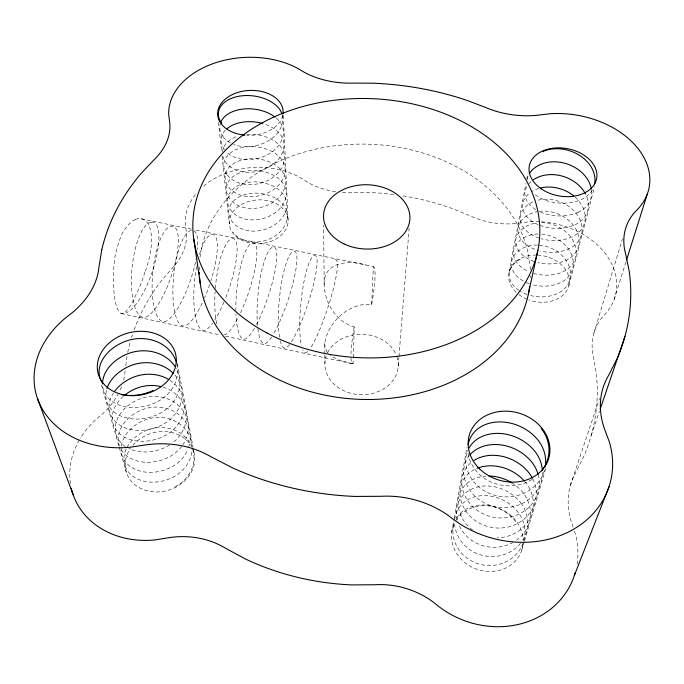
<?xml version="1.0" encoding="UTF-8"?>
<svg xmlns="http://www.w3.org/2000/svg" width="684" height="684" viewBox="0 0 684 684"><rect width="100%" height="100%" fill="white"/><g stroke="black" fill="none" stroke-linecap="round" stroke-linejoin="round"><path stroke-width="0.51" stroke-dasharray="3.42 2.56" d="M350.986 358.031A49.744 6.455 -78.1 0 0 352.987 363.879L353.397 358.527M353.423 357.476L354.184 326.918C336.041 321.976 324.643 302.559 324.173 284.476L323.626 225.284M324.814 354.09L324.72 343.428C327.79 321.993 349.584 302.123 371.677 304.457L373.344 266.555L194.572 229.807M324.173 284.476C323.241 261.502 349.875 259.809 366.137 265.059M398.225 366.034L398.892 357.544M398.977 356.484L409.152 228.105M125.77 365.803L127.301 354.38M354.184 326.918L353.756 329.423A49.744 6.455 -78.1 0 0 350.943 356.458M371.677 304.457L372.087 302.14A49.744 6.455 -78.1 0 0 373.584 266.64L373.344 266.555M451.739 531.947L453.988 519.455M454.15 518.472L466.907 447.575M508.964 272.369L525.979 183.406M526.783 179.225L527.988 172.941M568.814 285.664L594.533 186.749M521.798 550.021L524.201 541.839M524.5 540.813L545.832 468.164M593.943 332.886L622.466 238.87M614.121 299.498L625.937 261.963M570.422 485.23L599.509 398.507M591.19 435.503L599.449 411.264M144.922 272.147L144.016 274.925A48.479 17.767 -75.2 0 1 136.826 293.008L134.68 297.489A48.47 14.86 -80.4 0 1 127.686 309.382L125.916 311.468M135.56 219.453L132.662 220.915A48.479 17.758 -75.2 0 0 123.214 231.816L121.923 234.022A48.461 14.851 -80.4 0 0 115.1 256.115L114.561 259.219A48.205 11.833 -85.5 0 0 125.916 311.588M141.22 218.846L193.521 229.593M121.333 313.503L219.248 334.809M225.498 336.169L352.585 363.82M353.269 363.794L339.999 360.4L331.68 356.535M330.346 355.56L330.911 355.988M327.593 352.739L328.089 353.38M327.174 352.174L325.285 348.113L324.72 343.428M573.124 527.193L571.431 522.131A83.61 68.622 28.1 0 1 575.919 472.251L584.025 455.963A236.596 196.402 2 0 0 596.303 373.455L593.473 356.962A74.881 56.909 20 0 1 602.228 317.402L604.451 314.999A73.829 55.857 12 0 0 607.349 256.38A73.829 55.857 12 0 0 540.591 221.77M574.474 531.237L575.492 534.272A87.98 78.489 21.8 0 1 576.672 566.48M101.429 384.938L118.939 446.207M119.161 447.028L126.429 472.473M177.344 363.195L193.076 447.43M193.273 448.473L194.239 453.672M218.495 122.504L221.539 151.078M222.103 156.371L229.311 224.087M283.304 115.485L288.092 220.162A29.455 21.897 -3.6 0 1 244.898 241.529A29.455 21.897 -3.6 0 1 243.034 203.652A29.455 21.897 -3.6 0 1 288.092 220.162M324.832 355.158L324.909 363.683M539.539 221.719A73.829 55.857 12 0 0 528.082 221.898L517.395 223.317A64.476 45.956 8 0 1 470.276 215.905L454.005 209.193A236.596 196.402 2 0 0 401.063 195.581M342.428 192.324A62.996 44.537 1 0 0 351.191 192.435L369.035 192.478A236.596 196.402 2 0 1 393.864 194.564M335.664 191.648A62.996 44.537 1 0 1 306.928 181.876L304.209 180.097A70.854 52.54 -3.7 0 0 201.84 187.672M127.703 352.38A236.596 196.402 2 0 1 130.396 341.47M131.55 337.563A236.596 196.402 2 0 1 132.482 334.647M134.141 329.842A236.596 196.402 2 0 1 161.227 280.987L172.223 268.179A69.195 50.667 -10.4 0 0 186.313 231.739L185.236 223.437A70.854 52.54 -3.7 0 1 196.778 192.862M125.069 370.993A77.335 59.867 -18.2 0 1 123.59 380.21M121.555 386.657A77.335 59.867 -18.2 0 1 119.161 392.129M118.708 393.026A77.335 59.867 -18.2 0 1 102.369 414.008L99.06 416.778A85.209 71.794 -17.8 0 0 80.165 438.564M70.409 483.537A85.209 71.794 -17.8 0 1 79.652 439.436M537.564 255.115A30.66 23.239 11.8 0 1 569.037 284.664A30.66 23.239 11.8 0 1 528.912 299.925M527.107 299.224A30.66 23.239 11.8 0 1 518.942 294.573M516.215 292.23A30.66 23.239 11.8 0 1 510.632 267.752A30.66 23.239 11.8 0 1 535.692 255.072M193.794 451.876A35.226 29.686 -17.2 0 1 154.55 491.924A35.226 29.686 -17.2 0 1 130.362 448.499M132.858 445.233A35.226 29.686 -17.2 0 1 190.733 445.139M523.029 544.011A36.337 32.37 20.8 0 1 477.962 569.601A36.337 32.37 20.8 0 1 454.851 522.371M455.86 520.618A36.337 32.37 20.8 0 1 495.549 507.254A36.337 32.37 20.8 0 1 523.149 539.898M396.857 356.655A36.679 30.207 2 0 1 361.793 394.719A36.679 30.207 2 0 1 326.174 356.21M327.645 352.653A36.679 30.207 2 0 1 362.503 334.305A36.679 30.207 2 0 1 396.164 354.851M199.241 270.171A165.613 127.652 2 0 1 199.266 267.145M200.01 257.133A165.613 127.652 2 0 1 369.984 144.238A165.613 127.652 2 0 1 530.288 269.778M530.374 275.797A165.613 127.652 2 0 1 530.314 277.807M282.74 115.485A32.764 22.444 -2.8 0 1 246.813 135.278M135.577 219.333A48.213 20.434 -69.7 0 1 144.957 272.164M191.392 230.397A48.042 14.338 -84.5 0 0 173.163 282.338A48.042 14.338 -84.5 0 0 185.586 325.635A48.119 12.406 -71.4 0 0 203.43 300.413M151.275 222.146A47.812 15.946 -84.6 0 0 131.627 273.514A47.812 15.946 -84.6 0 0 145.88 317.008A47.897 14.031 -71.2 0 0 173.83 267.914A47.897 14.031 -71.2 0 0 171.291 226.259A47.923 15.151 -84.6 0 0 152.344 277.918A47.923 15.151 -84.6 0 0 165.682 321.309A48.008 13.218 -71.3 0 0 196.128 258.86M257.877 328.585A48.521 11.038 -84.4 0 0 266.161 343.146A48.59 9.054 -71.6 0 0 272.258 336.041M257.543 325.439A48.521 11.038 -84.4 0 1 260.707 275.678A48.521 11.038 -84.4 0 1 272.813 247.138A48.47 9.909 -71.6 0 1 274.284 274.626A48.47 9.909 -71.6 0 1 255.457 326.465M151.284 222.146A47.786 14.826 -71.1 0 1 154.712 263.887A47.786 14.826 -71.1 0 1 126.164 312.716M224.044 334.792A48.282 12.705 -84.5 0 0 225.677 334.348A48.35 10.747 -71.5 0 0 238.673 316.649M216.768 323.797A48.282 12.705 -84.5 0 1 215.109 291.495M215.34 288.349A48.282 12.705 -84.5 0 1 231.902 238.725A48.239 11.577 -71.4 0 1 225.027 299.447M254.388 328.346A48.47 9.909 -71.6 0 1 245.864 338.734A48.402 11.876 -84.4 0 1 235.98 313.922M334.955 259.911A48.821 7.327 -71.7 0 1 331.672 295.129A48.821 7.327 -71.7 0 1 309.912 348.831M307.689 351.49A48.821 7.327 -71.7 0 1 307.048 352.029A48.761 9.328 -84.4 0 1 302.619 349.592M291.393 341.88A48.709 8.199 -71.7 0 0 312.545 288.203A48.709 8.199 -71.7 0 0 314.144 255.628A48.761 9.328 -84.4 0 0 302.157 292.538A48.761 9.328 -84.4 0 0 301.379 345.54M289.614 344.437A48.709 8.199 -71.7 0 1 286.553 347.575A48.641 10.192 -84.4 0 1 280.32 340.974M196.624 266.418A48.162 13.526 -84.5 0 0 205.585 329.979A48.239 11.577 -71.4 0 0 212.638 323.139M199.463 254.448A48.162 13.526 -84.5 0 1 211.595 234.544A48.119 12.406 -71.4 0 1 210.86 280.876M235.886 311.109A48.402 11.876 -84.4 0 1 252.311 242.914A48.35 10.747 -71.5 0 1 255.585 265.537A48.35 10.747 -71.5 0 1 240.161 313.605M279.576 337.383A48.641 10.192 -84.4 0 1 281.158 285.023A48.641 10.192 -84.4 0 1 293.427 251.37A48.59 9.054 -71.6 0 1 293.419 281.372A48.59 9.054 -71.6 0 1 273.258 334.408M209.663 284.553A48.119 12.406 -71.4 0 1 204.542 297.899M193.897 230.79A48.008 13.218 -71.3 0 1 197.496 249.181M223.95 302.037A48.239 11.577 -71.4 0 1 214.887 319.821M532.058 479.467A40.612 36.406 5.5 0 1 474.893 469.301A40.527 31.797 24.4 0 1 467.984 452.817M532.699 478.74A38.201 35.064 6.9 0 1 516.942 523.841A38.201 35.064 6.9 0 1 466.505 512.008A38.227 30.874 26.2 0 1 477.492 468.147M538.103 474.448A38.774 35.397 6.5 0 1 516.488 515.155A38.774 35.397 6.5 0 1 468.506 501.808A38.774 31.105 25.7 0 1 472.379 461.538M544.43 470.438A39.98 36.064 5.8 0 1 512.632 496.473A39.98 36.064 5.8 0 1 472.695 480.467A39.92 31.567 24.8 0 1 467.839 450.294M542.446 472.524A39.373 35.73 6.2 0 1 514.693 506.228A39.373 35.73 6.2 0 1 470.575 491.3A39.339 31.336 25.2 0 1 470.011 454.766M524.859 481.587A38.227 30.874 26.2 0 1 526.287 483.331A37.646 34.739 7.3 0 1 529.519 518.951A37.646 34.739 7.3 0 1 497.217 537.829M472.653 530.066A37.646 34.739 7.3 0 1 464.564 521.909A37.697 30.643 26.6 0 1 485.76 476.107M523.782 541.001A36.072 33.79 8.9 0 0 518.31 512.598A36.679 30.173 27.6 0 0 480.33 495.797A36.679 30.173 27.6 0 0 454.723 519.43M523.132 543.045A36.072 33.79 8.9 0 1 493.788 565.3A36.072 33.79 8.9 0 1 459.058 549.97A36.192 29.942 28.1 0 1 454.253 523.14M520.892 503.116A36.577 34.106 8.3 0 1 522.225 540.95M520.481 543.31A36.577 34.106 8.3 0 1 460.845 540.882A36.679 30.173 27.6 0 1 454.604 523.337M459.349 525.834A37.184 30.404 27.1 0 0 462.675 531.536A37.107 34.422 7.8 0 0 512.786 542.6M457.211 519.866A37.184 30.404 27.1 0 1 477.09 487.102A37.184 30.404 27.1 0 1 520.9 503.116M511.76 482.784A37.697 30.643 26.6 0 1 523.551 493.361A37.107 34.422 7.8 0 1 516.659 540.138M456.63 518.07A36.192 29.942 28.1 0 1 515.796 521.824M176.925 364.196A39.022 33.884 -10.7 0 1 155.67 402.543M155.67 402.551A38.757 27.753 -16.4 0 1 102.514 383.921M123.325 396.31A37.141 27.343 -17.3 0 0 118.4 432.621A37.141 27.343 -17.3 0 0 163.262 436.529A37.364 32.986 -12.2 0 0 168.768 379.526M174.728 374.909A37.894 33.285 -11.7 0 1 160.8 425.525A37.663 27.488 -17 0 1 118.845 424.559A37.663 27.488 -17 0 1 113.51 392.949M106.482 390.273A38.201 27.625 -16.7 0 0 119.974 415.675A38.201 27.625 -16.7 0 0 158.278 414.213A38.449 33.584 -11.2 0 0 176.139 368.36M163.091 387.187A36.842 32.695 -12.8 0 1 173.403 442.309M169.692 444.968A36.842 32.695 -12.8 0 1 165.648 447.208A36.628 27.198 -17.6 0 1 128.806 448.516M125.411 446.584A36.628 27.198 -17.6 0 1 137.168 400.072A36.329 32.404 -13.4 0 1 179.208 406.176A36.329 32.404 -13.4 0 1 182.979 444.6M126.172 449.055A35.192 26.753 -18.5 0 0 134.757 477.475A35.192 26.753 -18.5 0 0 172.428 477.543A35.363 31.84 -14.6 0 0 192.093 449.277M126.993 447.379A35.192 26.753 -18.5 0 1 144.811 431.125A34.901 31.558 -15.3 0 1 192.093 447.447M121.179 447.772A35.654 26.898 -18.2 0 0 170.23 467.711A35.842 32.122 -14 0 0 187.963 449.2M121.359 446.028A35.654 26.898 -18.2 0 1 142.332 421.053A35.363 31.84 -14.6 0 1 192.127 447.268M188.681 447.242A35.842 32.122 -14 0 0 178.079 414A35.842 32.122 -14 0 0 139.784 410.708A36.141 27.052 -17.9 0 0 119.461 446.054M181.73 446.378A36.329 32.404 -13.4 0 1 167.973 457.605A36.141 27.052 -17.9 0 1 120.906 449.174M192.734 449.311A34.901 31.558 -15.3 0 1 174.565 487.111M282.244 114.929A32.011 23.359 -13.7 0 1 268.675 140.588A32.011 23.359 -13.7 0 1 233.68 144.41M230.491 142.947A32.011 23.359 -13.7 0 1 223.138 136.74M223.138 136.749A31.968 20.503 6.6 0 1 220.197 123.924M276.285 118.127A31.968 20.503 6.6 0 1 279.568 121.513A31.626 23.273 -13.8 0 1 268.573 154.131A31.626 23.273 -13.8 0 1 226.498 152.028M227.062 174.694A30.814 20.443 6.6 0 1 240.212 148.129A30.814 20.443 6.6 0 1 281.432 159.107A30.524 22.999 -14.3 0 1 269.222 192.195A30.524 22.999 -14.3 0 1 228.311 186.741A30.447 20.417 6.6 0 1 241.281 160.184A30.447 20.417 6.6 0 1 282.022 171.06A30.173 22.905 -14.5 0 1 269.966 203.994A30.173 22.905 -14.5 0 1 229.525 198.505A30.096 20.383 6.5 0 1 242.324 171.966A30.096 20.383 6.5 0 1 282.595 182.748A29.822 22.811 -14.7 0 1 270.702 215.52A29.822 22.811 -14.7 0 1 230.722 210.005A29.745 20.349 6.5 0 1 243.342 183.483A29.745 20.349 6.5 0 1 283.159 194.162A29.489 22.709 -14.9 0 1 271.411 226.78A29.489 22.709 -14.9 0 1 231.885 221.24A29.403 20.306 6.5 0 1 244.342 194.743A29.403 20.306 6.5 0 1 283.715 205.32A29.164 22.615 -15.1 0 1 272.112 237.776A29.164 22.615 -15.1 0 1 233.022 232.218M222.822 155.995A31.19 20.469 6.6 0 0 225.788 162.356A31.25 23.188 -14 0 0 267.675 167.734A31.25 23.188 -14 0 0 280.209 134.355A31.575 20.486 6.6 0 0 264.648 124.155M222.497 152.105A31.19 20.469 6.6 0 1 237.75 136.202M246.659 134.44A31.19 20.469 6.6 0 1 280.825 146.872A30.883 23.094 -14.2 0 1 268.453 180.114A30.883 23.094 -14.2 0 1 227.062 174.685M224.48 149.71A31.575 20.486 6.6 0 1 225.617 129.96M535.341 194.769A33.601 21.093 3.5 0 0 581.665 199.369A33.627 25.881 19 0 0 592.814 188.998M527.373 179.712A33.601 21.093 3.5 0 1 528.279 175.848M538 200.173A32.003 25.334 20 0 1 577.894 215.759A32.003 25.334 20 0 1 569.327 248.625A31.934 21.016 3.8 0 1 540.411 251.045M575.184 197.112A32.396 25.47 19.7 0 1 572.294 236.775A32.336 21.042 3.7 0 1 541.07 238.716M538.753 188.493A32.396 25.47 19.7 0 0 535.41 189.75A32.746 21.067 3.6 0 0 532.357 191.323M539.907 225.344A32.746 21.067 3.6 0 0 575.338 224.626A32.798 25.607 19.5 0 0 585.247 193.478M538.094 224.608A32.746 21.067 3.6 0 1 529.655 193.144M578.459 212.16A33.165 21.084 3.5 0 1 540.728 212.177M535.675 209.569A33.165 21.084 3.5 0 1 527.048 186.151M528.741 183.834A33.165 21.084 3.5 0 1 530.878 181.688M539.163 238.126A32.336 21.042 3.7 0 1 532.956 201.9M591.557 190.742A33.208 25.744 19.2 0 1 578.459 212.151M534.785 249.292A31.934 21.016 3.8 0 1 530.562 213.776A31.618 25.197 20.2 0 1 537.316 211.664M539.129 211.373A31.618 25.197 20.2 0 1 575.851 229.012A31.618 25.197 20.2 0 1 566.438 260.194A31.541 20.982 3.9 0 1 537.872 262.588M539.24 245.154A30.524 24.769 21.1 0 1 568.823 265.631A30.524 24.769 21.1 0 1 558.161 293.248A30.421 20.862 4.1 0 1 530.604 295.573M537.402 245.052A30.524 24.769 21.1 0 0 523.705 247.745A30.789 20.905 4 0 0 524.226 281.551M541.651 234.099A30.883 24.915 20.8 0 1 571.602 254.722A30.883 24.915 20.8 0 1 560.854 282.492A30.789 20.905 4 0 1 532.973 284.835M537.94 233.996A30.883 24.915 20.8 0 0 525.936 236.69A31.156 20.947 3.9 0 0 528.185 271.36M533.511 273.344A31.156 20.947 3.9 0 0 563.607 271.488A31.242 25.052 20.5 0 0 573.756 241.999A31.242 25.052 20.5 0 0 540.36 222.676M534.11 261.493A31.541 20.982 3.9 0 1 528.219 225.361A31.242 25.052 20.5 0 1 536.692 222.958M529.305 283.749A30.789 20.905 4 0 1 525.859 282.355M526.988 294.479A30.421 20.862 4.1 0 1 520.438 291.418M518.985 290.486A30.421 20.862 4.1 0 1 521.524 258.543"/><path stroke-width="1.03" d="M528.381 293.906L537.863 250.31M626.57 259.929L647.321 193.991M600.133 409.246L624.911 336.537M574.321 575.56L609.025 486.717M37.432 398.387L73.128 494.669M193.811 239.203L200.224 283.338M71.29 488.231A85.209 71.794 -17.8 0 0 155.259 539.907L169.068 537.65A88.706 79.908 -31.1 0 1 226.036 548.525L245.163 558.854A236.596 196.402 2 0 0 352.003 584.914L374.994 584.743A88.322 86.492 28.2 0 1 433.092 601.954L436.862 604.981A87.98 78.489 21.8 0 0 575.244 572.568M529.561 286.87A165.613 127.652 2 0 1 361.597 399.405A165.613 127.652 2 0 1 199.548 277.251M199.352 274.216A165.613 127.652 2 0 1 199.275 272.189M244.735 135.133A32.764 22.444 -2.8 0 1 217.999 110.432A32.764 22.444 -2.8 0 1 254.268 90.468A32.764 22.444 -2.8 0 1 282.996 114.074M468.181 444.609A40.527 31.797 24.4 0 1 497.08 421.994A40.527 31.797 24.4 0 1 538.043 440.171A39.98 36.064 5.8 0 1 545.37 465.975M541.206 428.552A40.612 36.406 5.5 0 1 541.719 470.849M470.011 454.766A39.339 31.336 25.2 0 1 531.99 462.384A38.774 35.397 6.5 0 1 538.103 474.448M532.357 478.073A38.201 35.064 6.9 0 0 529.091 473.02A38.774 31.105 25.7 0 0 474.046 460.4M542.361 470.276A39.373 35.73 6.2 0 0 534.965 451.449A39.92 31.567 24.8 0 0 468.694 448.524M477.492 468.147A38.227 30.874 26.2 0 1 524.354 481.014M488.684 476.013A37.697 30.643 26.6 0 1 511.76 482.784M152.985 390.538A39.33 27.89 -16.1 0 1 124.043 395.044M123.274 394.924A39.33 27.89 -16.1 0 1 121.761 394.659M102.805 383.536A39.33 27.89 -16.1 0 1 100.993 380.432M100.309 378.791A39.33 27.89 -16.1 0 1 122.949 342.299A39.022 33.884 -10.7 0 1 176.369 362.152M114.664 391.291A37.663 27.488 -17 0 1 131.721 377.927A37.364 32.986 -12.2 0 1 168.768 379.526M102.591 382.134A38.757 27.753 -16.4 0 1 125.959 354.517A38.449 33.584 -11.2 0 1 175.044 366.556M173.283 373.344A37.894 33.285 -11.7 0 0 128.883 366.393A38.201 27.625 -16.7 0 0 106.986 388.486M160.962 386.605A36.842 32.695 -12.8 0 0 134.483 389.162A37.141 27.343 -17.3 0 0 124.992 394.924M221.761 123.471A32.37 20.511 6.6 0 1 235.681 96.957A32.37 20.511 6.6 0 1 278.918 108.363A32.011 23.359 -13.7 0 1 281.808 113.535M220.59 122.684A31.968 20.503 6.6 0 1 243.47 109.004A31.968 20.503 6.6 0 1 275.002 117.084M226.686 128.951A31.575 20.486 6.6 0 1 262.836 123.582M242.974 134.919A31.19 20.469 6.6 0 1 244.795 134.637M529.51 173.385A33.601 21.093 3.5 0 1 540.505 164.502A33.208 25.744 19.2 0 1 591.352 189.075M543.147 151.403A33.627 25.881 19 0 1 579.75 155.524A33.627 25.881 19 0 1 594.473 184.406M585.247 193.478A32.798 25.607 19.5 0 0 537.923 177.284A33.165 21.084 3.5 0 0 533.426 179.747M540.514 188.006A32.396 25.47 19.7 0 1 573.705 195.855M101.754 249.848L98.932 267.273A87.227 62.954 -15.3 0 1 72.436 312.562L68.639 315.486A96.624 76.702 -14.2 0 0 39.826 404.295A96.624 76.702 -14.2 0 0 130.157 447.25L145.957 444.839A101.437 87.894 -22.9 0 1 210.886 456.707L232.654 467.924A266.64 206.816 2 0 0 354.816 496.43L381.142 496.293A101.617 95.64 11.2 0 1 447.815 515.146L452.167 518.455A100.24 84.876 17 0 0 567.746 532.349A100.24 84.876 17 0 0 609.41 442.078L604.519 428.996A95.067 73.65 23.9 0 1 608.495 375.576L617.293 358.254A266.64 206.816 2 0 0 629.186 271.095L625.612 253.798A84.175 59.422 17.5 0 1 634.47 212.553L636.889 210.056A82.448 57.678 10.6 0 0 634.991 144.974A82.448 57.678 10.6 0 0 549.816 113.766L537.966 115.186A71.418 46.7 7.2 0 1 485.537 107.448L467.394 100.531A266.64 206.816 2 0 0 373.011 83.2L353.226 83.106A69.623 45.101 1.2 0 1 304.149 72.205L301.14 70.384A78.788 53.848 -2.9 0 0 215.366 62.834A78.788 53.848 -2.9 0 0 168.674 114.296L169.76 122.821A77.164 52.112 -8.8 0 1 153.541 160.312L141.066 173.514A266.64 206.816 2 0 0 101.754 249.848M266.863 332.928A173.539 129.652 2 0 0 539.172 242.136A173.539 129.652 2 0 0 292.966 109.551A173.539 129.652 2 0 0 266.863 332.928M541.138 188.784A34.234 24 10.4 0 0 596.405 179.533A34.234 24 10.4 0 0 551.372 148.445A34.234 24 10.4 0 0 541.138 188.784M122.923 394.677A39.928 31.686 -13.6 0 0 175.788 354.876A39.928 31.686 -13.6 0 0 111.697 340.948A39.928 31.686 -13.6 0 0 122.923 394.677M480.057 469.318A41.382 34.944 16.2 0 0 548.534 458.955A41.382 34.944 16.2 0 0 498.508 411.665A41.382 34.944 16.2 0 0 480.057 469.318M343.992 243.889A43.212 32.148 2 0 0 409.904 218.555A43.212 32.148 2 0 0 346.292 188.254A43.212 32.148 2 0 0 343.992 243.889"/></g></svg>
